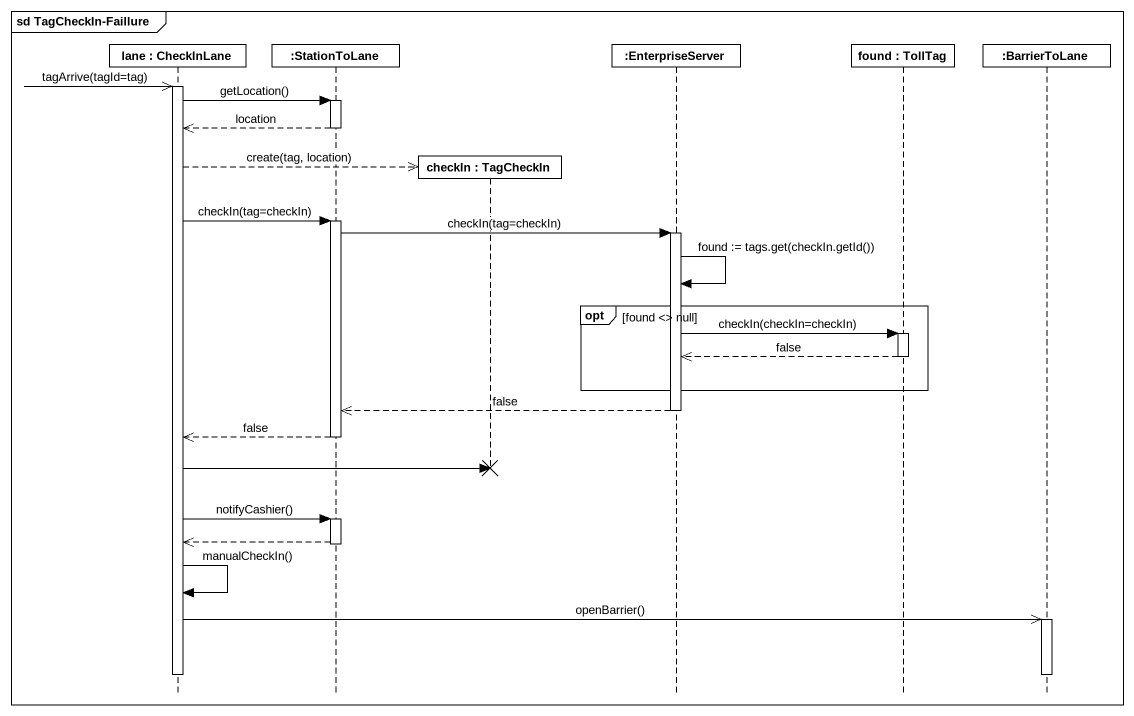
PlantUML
@startuml
mainframe sd TagCheckIn-Faillure
hide footbox
participant "lane : CheckInLane" as lane
participant ":StationToLane" as StationToLane
participant "checkIn : TagCheckIn" as checkIn
participant ":EnterpriseServer" as EnterpriseServer
participant "found : TollTag" as found
participant ":BarrierToLane" as BarrierToLane

lane ->> lane : tagArrive(tagId=tag)
activate lane
lane -> StationToLane : getLocation()
activate StationToLane
StationToLane -->> lane : location
deactivate StationToLane
lane -->> checkIn ** : create(tag, location)
lane -> StationToLane : checkIn(tag=checkIn)
activate StationToLane
StationToLane -> EnterpriseServer : checkIn(tag=checkIn)
activate EnterpriseServer
EnterpriseServer -> EnterpriseServer : found := tags.get(checkIn.getId())
opt found <> null
  EnterpriseServer -> found : checkIn(checkIn=checkIn)
  activate found
  found -->> EnterpriseServer : false
  deactivate found
end
EnterpriseServer -->> StationToLane : false
deactivate EnterpriseServer
StationToLane -->> lane : false
deactivate StationToLane
lane -> checkIn !!
lane -> StationToLane : notifyCashier()
activate StationToLane
StationToLane -->> lane
deactivate StationToLane
lane -> lane : manualCheckIn()
lane ->> BarrierToLane : openBarrier()
activate BarrierToLane
deactivate lane
deactivate BarrierToLane
@enduml
